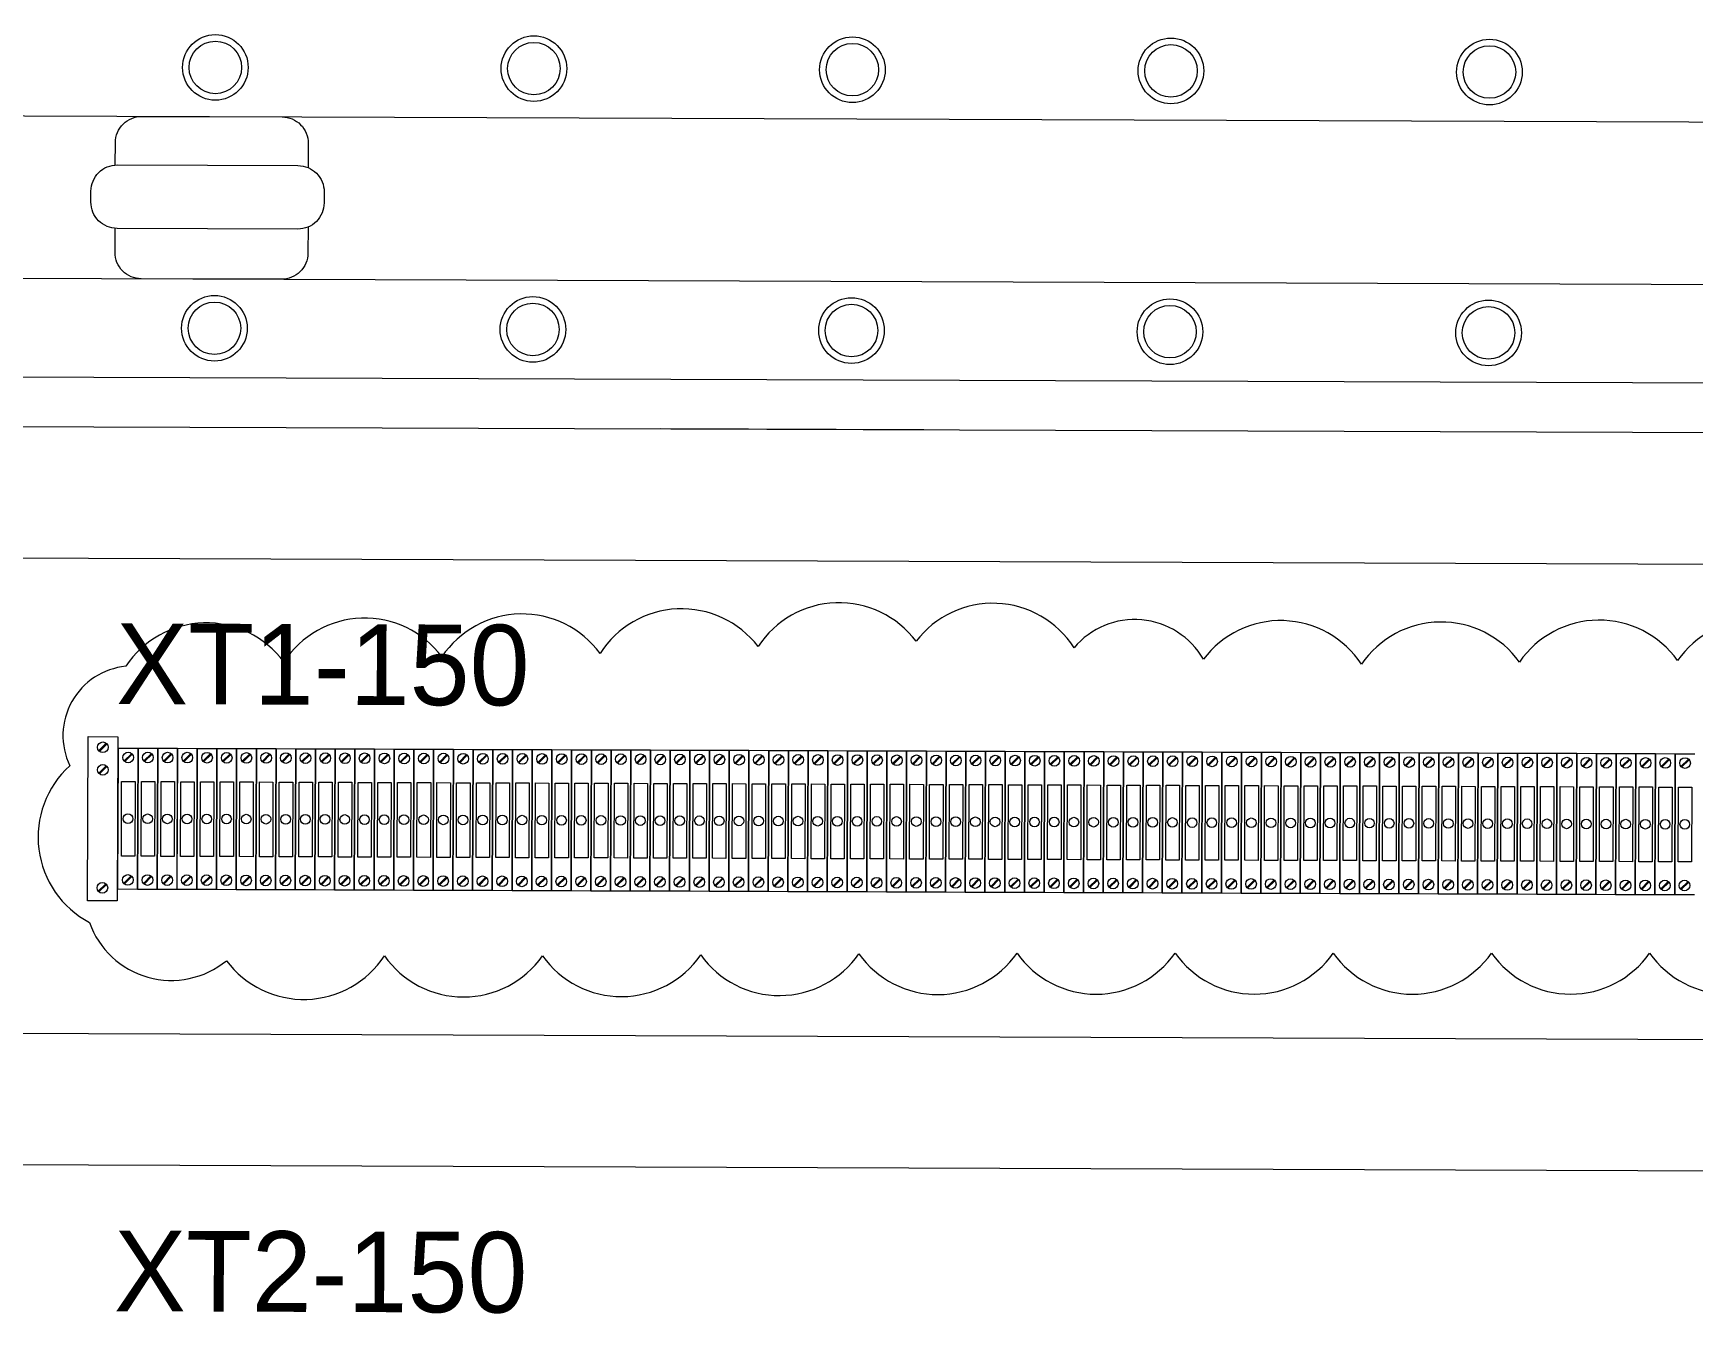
# Model space of a CAD drawing. Header units: millimetres. Extents: x 32721 to 103787, y 57624 to 127312.
# Drawn here: x 33099.7 to 33355.2, y 64947.2 to 65146.6 of the extents above; entities that cross this region are included whole.
import ezdxf

# ---------------------------------------------------------------- set-up
doc = ezdxf.new("R2010")
doc.units = ezdxf.units.MM
doc.header["$LTSCALE"] = 10
doc.layers.add('1轮廓实线层', color=7, linetype='Continuous', lineweight=18)
doc.layers.add('6文字层', color=3, linetype='Continuous', lineweight=18)
doc.styles.add('样式 1', font='SIMYOU.TTF', dxfattribs={"width": 0.75})

msp = doc.modelspace()

# ---------------------------------------------------------------- linework, layer by layer
at = {"layer": '1轮廓实线层'}
for p, q in [((33040.42, 65093.91), (33709.58, 65091.49)), ((33065.8, 65086.17), (33684.14, 65083.94)), ((33236.8, 65085.56), (33196.37, 65085.7)), ((33085.95, 65065.88), (33663.85, 65063.8)), ((33663.59, 64990.57), (33085.68, 64992.66)), ((33663.51, 64970.36), (33085.61, 64972.44))]:
    msp.add_line(p, q, dxfattribs=at)
at = {"layer": '1轮廓实线层', "lineweight": 13}
for p, q in [((33108.11, 65013.06), (33108.2, 65038.33)), ((33108.2, 65038.33), (33112.75, 65038.31)), ((33109.84, 65036.17), (33111, 65037.32)), ((33109.94, 65036.06), (33111.11, 65037.22)), ((33112.75, 65038.31), (33112.66, 65013.04)), ((33112.78, 65014.83), (33112.85, 65036.57)), ((33112.85, 65036.57), (33115.89, 65036.56)), ((33113.73, 65034.59), (33114.9, 65035.75)), ((33113.83, 65034.49), (33115, 65035.65)), ((33115.89, 65036.56), (33115.81, 65014.82)), ((33115.81, 65014.82), (33115.89, 65036.56)), ((33115.89, 65036.56), (33118.92, 65036.55)), ((33116.77, 65034.58), (33117.93, 65035.74)), ((33116.87, 65034.48), (33118.03, 65035.64)), ((33118.92, 65036.55), (33118.84, 65014.81)), ((33118.84, 65014.81), (33118.92, 65036.55)), ((33118.92, 65036.55), (33121.95, 65036.53)), ((33119.8, 65034.57), (33120.96, 65035.73)), ((33119.9, 65034.47), (33121.07, 65035.63)), ((33121.95, 65036.53), (33121.87, 65014.8)), ((33121.88, 65014.8), (33121.95, 65036.53)), ((33121.95, 65036.53), (33124.99, 65036.52)), ((33122.83, 65034.56), (33124, 65035.72)), ((33122.93, 65034.46), (33124.1, 65035.61)), ((33124.99, 65036.52), (33124.91, 65014.79)), ((33124.91, 65014.79), (33124.99, 65036.52)), ((33124.99, 65036.52), (33128.02, 65036.51)), ((33125.86, 65034.55), (33127.03, 65035.71)), ((33125.97, 65034.45), (33127.13, 65035.6)), ((33128.02, 65036.51), (33127.94, 65014.78)), ((33127.94, 65014.78), (33128.02, 65036.51)), ((33128.02, 65036.51), (33131.05, 65036.5)), ((33128.9, 65034.54), (33130.06, 65035.7)), ((33129, 65034.44), (33130.17, 65035.59)), ((33131.05, 65036.5), (33130.97, 65014.77)), ((33130.97, 65014.77), (33131.05, 65036.5)), ((33131.05, 65036.5), (33134.09, 65036.49)), ((33131.93, 65034.53), (33133.1, 65035.68)), ((33132.03, 65034.42), (33133.2, 65035.58)), ((33134.09, 65036.49), (33134.01, 65014.76)), ((33134.01, 65014.76), (33134.09, 65036.49)), ((33134.09, 65036.49), (33137.12, 65036.48)), ((33134.96, 65034.52), (33136.13, 65035.67)), ((33135.07, 65034.41), (33136.23, 65035.57)), ((33137.12, 65036.48), (33137.04, 65014.75)), ((33137.04, 65014.75), (33137.12, 65036.48)), ((33137.12, 65036.48), (33140.15, 65036.47)), ((33138, 65034.5), (33139.16, 65035.66)), ((33138.1, 65034.4), (33139.26, 65035.56)), ((33140.15, 65036.47), (33140.07, 65014.74)), ((33140.07, 65014.74), (33140.15, 65036.47)), ((33140.15, 65036.47), (33143.19, 65036.46)), ((33141.03, 65034.49), (33142.2, 65035.65)), ((33141.13, 65034.39), (33142.3, 65035.55)), ((33143.19, 65036.46), (33143.11, 65014.73)), ((33143.11, 65014.73), (33143.19, 65036.46)), ((33143.19, 65036.46), (33146.22, 65036.45)), ((33144.06, 65034.48), (33145.23, 65035.64)), ((33144.16, 65034.38), (33145.33, 65035.54)), ((33146.22, 65036.45), (33146.14, 65014.71)), ((33146.14, 65014.71), (33146.22, 65036.45)), ((33146.22, 65036.45), (33149.25, 65036.44)), ((33147.1, 65034.47), (33148.26, 65035.63)), ((33147.2, 65034.37), (33148.36, 65035.53)), ((33149.25, 65036.44), (33149.17, 65014.7)), ((33149.17, 65014.7), (33149.25, 65036.44)), ((33149.25, 65036.44), (33152.28, 65036.43)), ((33150.13, 65034.46), (33151.3, 65035.62)), ((33150.23, 65034.36), (33151.4, 65035.52)), ((33152.28, 65036.43), (33152.21, 65014.69)), ((33152.21, 65014.69), (33152.29, 65036.43)), ((33152.29, 65036.43), (33155.32, 65036.41)), ((33153.16, 65034.45), (33154.33, 65035.61)), ((33153.26, 65034.35), (33154.43, 65035.51)), ((33155.32, 65036.41), (33155.24, 65014.68)), ((33155.24, 65014.68), (33155.32, 65036.41)), ((33155.32, 65036.41), (33158.35, 65036.4)), ((33156.2, 65034.44), (33157.36, 65035.6)), ((33156.3, 65034.34), (33157.46, 65035.49)), ((33158.35, 65036.4), (33158.27, 65014.67)), ((33158.27, 65014.67), (33158.35, 65036.4)), ((33158.35, 65036.4), (33161.38, 65036.39)), ((33159.23, 65034.43), (33160.39, 65035.59)), ((33159.33, 65034.33), (33160.5, 65035.48)), ((33161.38, 65036.39), (33161.31, 65014.66)), ((33161.31, 65014.66), (33161.38, 65036.39)), ((33161.38, 65036.39), (33164.42, 65036.38)), ((33162.26, 65034.42), (33163.43, 65035.57)), ((33162.36, 65034.32), (33163.53, 65035.47)), ((33164.42, 65036.38), (33164.34, 65014.65)), ((33164.34, 65014.65), (33164.42, 65036.38)), ((33164.42, 65036.38), (33167.45, 65036.37)), ((33165.3, 65034.41), (33166.46, 65035.56)), ((33165.4, 65034.3), (33166.56, 65035.46)), ((33167.45, 65036.37), (33167.37, 65014.64)), ((33167.37, 65014.64), (33167.45, 65036.37)), ((33167.45, 65036.37), (33170.48, 65036.36)), ((33168.33, 65034.4), (33169.49, 65035.55)), ((33168.43, 65034.29), (33169.6, 65035.45)), ((33170.48, 65036.36), (33170.4, 65014.63)), ((33170.41, 65014.63), (33170.48, 65036.36)), ((33170.48, 65036.36), (33173.52, 65036.35)), ((33171.36, 65034.38), (33172.53, 65035.54)), ((33171.46, 65034.28), (33172.63, 65035.44)), ((33173.52, 65036.35), (33173.44, 65014.62)), ((33173.44, 65014.62), (33173.52, 65036.35)), ((33173.52, 65036.35), (33176.55, 65036.34)), ((33174.39, 65034.37), (33175.56, 65035.53)), ((33174.5, 65034.27), (33175.66, 65035.43)), ((33176.55, 65036.34), (33176.47, 65014.6)), ((33176.47, 65014.6), (33176.55, 65036.34)), ((33176.55, 65036.34), (33179.58, 65036.33)), ((33177.43, 65034.36), (33178.59, 65035.52)), ((33177.53, 65034.26), (33178.7, 65035.42)), ((33179.58, 65036.33), (33179.5, 65014.59)), ((33179.5, 65014.59), (33179.58, 65036.33)), ((33179.58, 65036.33), (33182.62, 65036.32)), ((33180.46, 65034.35), (33181.63, 65035.51)), ((33180.56, 65034.25), (33181.73, 65035.41)), ((33182.62, 65036.32), (33182.54, 65014.58)), ((33182.54, 65014.58), (33182.62, 65036.32)), ((33182.62, 65036.32), (33185.65, 65036.3)), ((33183.49, 65034.34), (33184.66, 65035.5)), ((33183.6, 65034.24), (33184.76, 65035.4)), ((33185.65, 65036.3), (33185.57, 65014.57)), ((33185.57, 65014.57), (33185.65, 65036.3)), ((33185.65, 65036.3), (33188.68, 65036.29)), ((33186.53, 65034.33), (33187.69, 65035.49)), ((33186.63, 65034.23), (33187.79, 65035.38)), ((33188.68, 65036.29), (33188.6, 65014.56)), ((33188.6, 65014.56), (33188.68, 65036.29)), ((33188.68, 65036.29), (33191.72, 65036.28)), ((33189.56, 65034.32), (33190.73, 65035.48)), ((33189.66, 65034.22), (33190.83, 65035.37)), ((33191.72, 65036.28), (33191.64, 65014.55)), ((33191.64, 65014.55), (33191.72, 65036.28)), ((33191.72, 65036.28), (33194.75, 65036.27)), ((33192.59, 65034.31), (33193.76, 65035.47)), ((33192.69, 65034.21), (33193.86, 65035.36)), ((33194.75, 65036.27), (33194.67, 65014.54)), ((33194.67, 65014.54), (33194.75, 65036.27)), ((33194.75, 65036.27), (33197.78, 65036.26)), ((33195.63, 65034.3), (33196.79, 65035.45)), ((33195.73, 65034.19), (33196.89, 65035.35)), ((33197.78, 65036.26), (33197.7, 65014.53)), ((33197.7, 65014.53), (33197.78, 65036.26)), ((33197.78, 65036.26), (33200.81, 65036.25)), ((33198.66, 65034.29), (33199.83, 65035.44)), ((33198.76, 65034.18), (33199.93, 65035.34)), ((33200.81, 65036.25), (33200.74, 65014.52)), ((33200.74, 65014.52), (33200.82, 65036.25)), ((33200.82, 65036.25), (33203.85, 65036.24)), ((33201.69, 65034.27), (33202.86, 65035.43)), ((33201.79, 65034.17), (33202.96, 65035.33)), ((33203.85, 65036.24), (33203.77, 65014.51)), ((33203.77, 65014.51), (33203.85, 65036.24)), ((33203.85, 65036.24), (33206.88, 65036.23)), ((33204.73, 65034.26), (33205.89, 65035.42)), ((33204.83, 65034.16), (33205.99, 65035.32)), ((33206.88, 65036.23), (33206.8, 65014.5)), ((33206.8, 65014.5), (33206.88, 65036.23)), ((33206.88, 65036.23), (33209.91, 65036.22)), ((33207.76, 65034.25), (33208.92, 65035.41)), ((33207.86, 65034.15), (33209.03, 65035.31)), ((33209.91, 65036.22), (33209.84, 65014.48)), ((33209.84, 65014.48), (33209.91, 65036.22)), ((33209.91, 65036.22), (33212.95, 65036.21)), ((33210.79, 65034.24), (33211.96, 65035.4)), ((33210.89, 65034.14), (33212.06, 65035.3)), ((33212.95, 65036.21), (33212.87, 65014.47)), ((33212.87, 65014.47), (33212.95, 65036.21)), ((33212.95, 65036.21), (33215.98, 65036.2)), ((33213.83, 65034.23), (33214.99, 65035.39)), ((33213.93, 65034.13), (33215.09, 65035.29)), ((33215.98, 65036.2), (33215.9, 65014.46)), ((33215.9, 65014.46), (33215.98, 65036.2)), ((33215.98, 65036.2), (33219.01, 65036.18)), ((33216.86, 65034.22), (33218.02, 65035.38)), ((33216.96, 65034.12), (33218.13, 65035.28)), ((33219.01, 65036.18), (33218.93, 65014.45)), ((33218.94, 65014.45), (33219.01, 65036.18)), ((33219.01, 65036.18), (33222.05, 65036.17)), ((33219.89, 65034.21), (33221.06, 65035.37)), ((33219.99, 65034.11), (33221.16, 65035.26)), ((33222.05, 65036.17), (33221.97, 65014.44)), ((33221.97, 65014.44), (33222.05, 65036.17)), ((33222.05, 65036.17), (33225.08, 65036.16)), ((33222.92, 65034.2), (33224.09, 65035.36)), ((33223.03, 65034.1), (33224.19, 65035.25)), ((33225.08, 65036.16), (33225, 65014.43)), ((33225, 65014.43), (33225.08, 65036.16)), ((33225.08, 65036.16), (33228.11, 65036.15)), ((33225.96, 65034.19), (33227.12, 65035.34)), ((33226.06, 65034.09), (33227.23, 65035.24)), ((33228.11, 65036.15), (33228.03, 65014.42)), ((33228.03, 65014.42), (33228.11, 65036.15)), ((33228.11, 65036.15), (33231.15, 65036.14)), ((33228.99, 65034.18), (33230.16, 65035.33)), ((33229.09, 65034.07), (33230.26, 65035.23)), ((33231.15, 65036.14), (33231.07, 65014.41)), ((33231.07, 65014.41), (33231.15, 65036.14)), ((33231.15, 65036.14), (33234.18, 65036.13)), ((33232.02, 65034.17), (33233.19, 65035.32)), ((33232.13, 65034.06), (33233.29, 65035.22)), ((33234.18, 65036.13), (33234.1, 65014.4)), ((33234.1, 65014.4), (33234.18, 65036.13)), ((33234.18, 65036.13), (33237.21, 65036.12)), ((33235.06, 65034.15), (33236.22, 65035.31)), ((33235.16, 65034.05), (33236.32, 65035.21)), ((33237.21, 65036.12), (33237.13, 65014.39)), ((33237.13, 65014.39), (33237.21, 65036.12)), ((33237.21, 65036.12), (33240.25, 65036.11)), ((33238.09, 65034.14), (33239.26, 65035.3)), ((33238.19, 65034.04), (33239.36, 65035.2)), ((33240.25, 65036.11), (33240.17, 65014.37)), ((33240.17, 65014.37), (33240.25, 65036.11)), ((33240.25, 65036.11), (33243.28, 65036.1)), ((33241.12, 65034.13), (33242.29, 65035.29)), ((33241.22, 65034.03), (33242.39, 65035.19)), ((33243.28, 65036.1), (33243.2, 65014.36)), ((33243.2, 65014.36), (33243.28, 65036.1)), ((33243.28, 65036.1), (33246.31, 65036.09)), ((33244.16, 65034.12), (33245.32, 65035.28)), ((33244.26, 65034.02), (33245.42, 65035.18)), ((33246.31, 65036.09), (33246.23, 65014.35)), ((33246.23, 65014.35), (33246.31, 65036.09)), ((33246.31, 65036.09), (33249.34, 65036.07)), ((33247.19, 65034.11), (33248.36, 65035.27)), ((33247.29, 65034.01), (33248.46, 65035.17)), ((33249.34, 65036.07), (33249.27, 65014.34)), ((33249.27, 65014.34), (33249.35, 65036.07)), ((33249.35, 65036.07), (33252.38, 65036.06)), ((33250.22, 65034.1), (33251.39, 65035.26)), ((33250.32, 65034), (33251.49, 65035.15)), ((33252.38, 65036.06), (33252.3, 65014.33)), ((33252.3, 65014.33), (33252.38, 65036.06)), ((33252.38, 65036.06), (33255.41, 65036.05)), ((33253.26, 65034.09), (33254.42, 65035.25)), ((33253.36, 65033.99), (33254.52, 65035.14)), ((33255.41, 65036.05), (33255.33, 65014.32)), ((33255.33, 65014.32), (33255.41, 65036.05)), ((33255.41, 65036.05), (33258.44, 65036.04)), ((33256.29, 65034.08), (33257.45, 65035.24)), ((33256.39, 65033.98), (33257.56, 65035.13)), ((33258.44, 65036.04), (33258.37, 65014.31)), ((33258.37, 65014.31), (33258.44, 65036.04)), ((33258.44, 65036.04), (33261.48, 65036.03)), ((33259.32, 65034.07), (33260.49, 65035.22)), ((33259.42, 65033.96), (33260.59, 65035.12)), ((33261.48, 65036.03), (33261.4, 65014.3)), ((33261.4, 65014.3), (33261.48, 65036.03)), ((33261.48, 65036.03), (33264.51, 65036.02)), ((33262.36, 65034.06), (33263.52, 65035.21)), ((33262.46, 65033.95), (33263.62, 65035.11)), ((33264.51, 65036.02), (33264.43, 65014.29)), ((33264.43, 65014.29), (33264.51, 65036.02)), ((33264.51, 65036.02), (33267.54, 65036.01)), ((33265.39, 65034.05), (33266.55, 65035.2)), ((33265.49, 65033.94), (33266.66, 65035.1)), ((33267.54, 65036.01), (33267.46, 65014.28)), ((33267.47, 65014.28), (33267.54, 65036.01)), ((33267.54, 65036.01), (33270.58, 65036)), ((33268.42, 65034.03), (33269.59, 65035.19)), ((33268.52, 65033.93), (33269.69, 65035.09)), ((33270.58, 65036), (33270.5, 65014.27)), ((33270.5, 65014.27), (33270.58, 65036)), ((33270.58, 65036), (33273.61, 65035.99)), ((33271.45, 65034.02), (33272.62, 65035.18)), ((33271.56, 65033.92), (33272.72, 65035.08)), ((33273.61, 65035.99), (33273.53, 65014.25)), ((33273.53, 65014.25), (33273.61, 65035.99)), ((33273.61, 65035.99), (33276.64, 65035.98)), ((33274.49, 65034.01), (33275.65, 65035.17)), ((33274.59, 65033.91), (33275.76, 65035.07)), ((33276.64, 65035.98), (33276.56, 65014.24)), ((33276.56, 65014.24), (33276.64, 65035.98)), ((33276.64, 65035.98), (33279.68, 65035.97)), ((33277.52, 65034), (33278.69, 65035.16)), ((33277.62, 65033.9), (33278.79, 65035.06)), ((33279.68, 65035.97), (33279.6, 65014.23)), ((33279.6, 65014.23), (33279.68, 65035.97)), ((33279.68, 65035.97), (33282.71, 65035.95)), ((33280.55, 65033.99), (33281.72, 65035.15)), ((33280.66, 65033.89), (33281.82, 65035.05)), ((33282.71, 65035.95), (33282.63, 65014.22)), ((33282.63, 65014.22), (33282.71, 65035.95)), ((33282.71, 65035.95), (33285.74, 65035.94)), ((33283.59, 65033.98), (33284.75, 65035.14)), ((33283.69, 65033.88), (33284.85, 65035.03)), ((33285.74, 65035.94), (33285.66, 65014.21)), ((33285.66, 65014.21), (33285.74, 65035.94)), ((33285.74, 65035.94), (33288.78, 65035.93)), ((33286.62, 65033.97), (33287.79, 65035.13)), ((33286.72, 65033.87), (33287.89, 65035.02)), ((33288.78, 65035.93), (33288.7, 65014.2)), ((33288.7, 65014.2), (33288.78, 65035.93)), ((33288.78, 65035.93), (33291.81, 65035.92)), ((33289.65, 65033.96), (33290.82, 65035.11)), ((33289.75, 65033.86), (33290.92, 65035.01)), ((33291.81, 65035.92), (33291.73, 65014.19)), ((33291.73, 65014.19), (33291.81, 65035.92)), ((33291.81, 65035.92), (33294.84, 65035.91)), ((33292.69, 65033.95), (33293.85, 65035.1)), ((33292.79, 65033.84), (33293.95, 65035)), ((33294.84, 65035.91), (33294.76, 65014.18)), ((33294.76, 65014.18), (33294.84, 65035.91)), ((33294.84, 65035.91), (33297.87, 65035.9)), ((33295.72, 65033.94), (33296.89, 65035.09)), ((33295.82, 65033.83), (33296.99, 65034.99)), ((33297.87, 65035.9), (33297.8, 65014.17)), ((33297.8, 65014.17), (33297.88, 65035.9)), ((33297.88, 65035.9), (33300.91, 65035.89)), ((33298.75, 65033.92), (33299.92, 65035.08)), ((33298.85, 65033.82), (33300.02, 65034.98)), ((33300.91, 65035.89), (33300.83, 65014.16)), ((33300.83, 65014.16), (33300.91, 65035.89)), ((33300.91, 65035.89), (33303.94, 65035.88)), ((33301.79, 65033.91), (33302.95, 65035.07)), ((33301.89, 65033.81), (33303.05, 65034.97)), ((33303.94, 65035.88), (33303.86, 65014.15)), ((33303.86, 65014.15), (33303.94, 65035.88)), ((33303.94, 65035.88), (33306.97, 65035.87)), ((33304.82, 65033.9), (33305.98, 65035.06)), ((33304.92, 65033.8), (33306.09, 65034.96)), ((33306.97, 65035.87), (33306.9, 65014.13)), ((33306.9, 65014.13), (33306.97, 65035.87)), ((33306.97, 65035.87), (33310.01, 65035.86)), ((33307.85, 65033.89), (33309.02, 65035.05)), ((33307.95, 65033.79), (33309.12, 65034.95)), ((33310.01, 65035.86), (33309.93, 65014.12)), ((33309.93, 65014.12), (33310.01, 65035.86)), ((33310.01, 65035.86), (33313.04, 65035.84)), ((33310.89, 65033.88), (33312.05, 65035.04)), ((33310.99, 65033.78), (33312.15, 65034.94)), ((33313.04, 65035.84), (33312.96, 65014.11)), ((33312.96, 65014.11), (33313.04, 65035.84)), ((33313.04, 65035.84), (33316.07, 65035.83)), ((33313.92, 65033.87), (33315.08, 65035.03)), ((33314.02, 65033.77), (33315.19, 65034.92)), ((33316.07, 65035.83), (33315.99, 65014.1)), ((33316, 65014.1), (33316.07, 65035.83)), ((33316.07, 65035.83), (33319.11, 65035.82)), ((33316.95, 65033.86), (33318.12, 65035.02)), ((33317.05, 65033.76), (33318.22, 65034.91)), ((33319.11, 65035.82), (33319.03, 65014.09)), ((33319.03, 65014.09), (33319.11, 65035.82)), ((33319.11, 65035.82), (33322.14, 65035.81)), ((33319.98, 65033.85), (33321.15, 65035.01)), ((33320.09, 65033.75), (33321.25, 65034.9)), ((33322.14, 65035.81), (33322.06, 65014.08)), ((33322.06, 65014.08), (33322.14, 65035.81)), ((33322.14, 65035.81), (33325.17, 65035.8)), ((33323.02, 65033.84), (33324.18, 65034.99)), ((33323.12, 65033.73), (33324.29, 65034.89)), ((33325.17, 65035.8), (33325.09, 65014.07)), ((33325.09, 65014.07), (33325.17, 65035.8)), ((33325.17, 65035.8), (33328.21, 65035.79)), ((33326.05, 65033.83), (33327.22, 65034.98)), ((33326.15, 65033.72), (33327.32, 65034.88)), ((33328.21, 65035.79), (33328.13, 65014.06)), ((33328.13, 65014.06), (33328.21, 65035.79)), ((33328.21, 65035.79), (33331.24, 65035.78)), ((33329.08, 65033.82), (33330.25, 65034.97)), ((33329.19, 65033.71), (33330.35, 65034.87)), ((33331.24, 65035.78), (33331.16, 65014.05)), ((33331.16, 65014.05), (33331.24, 65035.78)), ((33331.24, 65035.78), (33334.27, 65035.77)), ((33332.12, 65033.8), (33333.28, 65034.96)), ((33332.22, 65033.7), (33333.38, 65034.86)), ((33334.27, 65035.77), (33334.19, 65014.04)), ((33334.19, 65014.04), (33334.27, 65035.77)), ((33334.27, 65035.77), (33337.31, 65035.76)), ((33335.15, 65033.79), (33336.32, 65034.95)), ((33335.25, 65033.69), (33336.42, 65034.85)), ((33337.31, 65035.76), (33337.23, 65014.02)), ((33337.23, 65014.02), (33337.31, 65035.76)), ((33337.31, 65035.76), (33340.34, 65035.75)), ((33338.18, 65033.78), (33339.35, 65034.94)), ((33338.29, 65033.68), (33339.45, 65034.84)), ((33340.34, 65035.75), (33340.26, 65014.01)), ((33340.26, 65014.01), (33340.34, 65035.75)), ((33340.34, 65035.75), (33343.37, 65035.74)), ((33341.22, 65033.77), (33342.38, 65034.93)), ((33341.32, 65033.67), (33342.48, 65034.83)), ((33343.37, 65035.74), (33343.29, 65014)), ((33343.29, 65014), (33343.37, 65035.74)), ((33343.37, 65035.74), (33346.4, 65035.72)), ((33344.25, 65033.76), (33345.42, 65034.92)), ((33344.35, 65033.66), (33345.52, 65034.82)), ((33346.4, 65035.72), (33346.33, 65013.99)), ((33346.33, 65013.99), (33346.41, 65035.72)), ((33346.41, 65035.72), (33349.44, 65035.71)), ((33347.28, 65033.75), (33348.45, 65034.91)), ((33347.38, 65033.65), (33348.55, 65034.8)), ((33349.44, 65035.71), (33349.36, 65013.98)), ((33349.36, 65013.98), (33349.44, 65035.71)), ((33349.44, 65035.71), (33352.47, 65035.7)), ((33350.32, 65033.74), (33351.48, 65034.9)), ((33350.42, 65033.64), (33351.58, 65034.79)), ((33352.47, 65035.7), (33352.39, 65013.97)), ((33352.39, 65013.97), (33352.47, 65035.7)), ((33352.47, 65035.7), (33355.5, 65035.69)), ((33353.35, 65033.73), (33354.51, 65034.88)), ((33353.45, 65033.63), (33354.62, 65034.78)), ((33109.83, 65032.69), (33110.99, 65033.85)), ((33109.93, 65032.59), (33111.09, 65033.75)), ((33113.66, 65015.74), (33114.83, 65016.9)), ((33113.77, 65015.64), (33114.93, 65016.8)), ((33116.7, 65015.73), (33117.86, 65016.89)), ((33116.8, 65015.63), (33117.96, 65016.79)), ((33119.73, 65015.72), (33120.9, 65016.88)), ((33119.83, 65015.62), (33121, 65016.78)), ((33122.76, 65015.71), (33123.93, 65016.87)), ((33122.86, 65015.61), (33124.03, 65016.77)), ((33125.8, 65015.7), (33126.96, 65016.86)), ((33125.9, 65015.6), (33127.06, 65016.75)), ((33128.83, 65015.69), (33130, 65016.85)), ((33128.93, 65015.59), (33130.1, 65016.74)), ((33131.86, 65015.68), (33133.03, 65016.83)), ((33131.96, 65015.58), (33133.13, 65016.73)), ((33134.9, 65015.67), (33136.06, 65016.82)), ((33135, 65015.56), (33136.16, 65016.72)), ((33137.93, 65015.66), (33139.09, 65016.81)), ((33138.03, 65015.55), (33139.2, 65016.71)), ((33140.96, 65015.64), (33142.13, 65016.8)), ((33141.06, 65015.54), (33142.23, 65016.7)), ((33144, 65015.63), (33145.16, 65016.79)), ((33144.1, 65015.53), (33145.26, 65016.69)), ((33147.03, 65015.62), (33148.19, 65016.78)), ((33147.13, 65015.52), (33148.3, 65016.68)), ((33150.06, 65015.61), (33151.23, 65016.77)), ((33150.16, 65015.51), (33151.33, 65016.67)), ((33153.09, 65015.6), (33154.26, 65016.76)), ((33153.2, 65015.5), (33154.36, 65016.66)), ((33156.13, 65015.59), (33157.29, 65016.75)), ((33156.23, 65015.49), (33157.4, 65016.65)), ((33159.16, 65015.58), (33160.33, 65016.74)), ((33159.26, 65015.48), (33160.43, 65016.63)), ((33162.19, 65015.57), (33163.36, 65016.73)), ((33162.3, 65015.47), (33163.46, 65016.62)), ((33165.23, 65015.56), (33166.39, 65016.71)), ((33165.33, 65015.45), (33166.49, 65016.61)), ((33168.26, 65015.55), (33169.43, 65016.7)), ((33168.36, 65015.44), (33169.53, 65016.6)), ((33171.29, 65015.54), (33172.46, 65016.69)), ((33171.39, 65015.43), (33172.56, 65016.59)), ((33174.33, 65015.52), (33175.49, 65016.68)), ((33174.43, 65015.42), (33175.59, 65016.58)), ((33177.36, 65015.51), (33178.53, 65016.67)), ((33177.46, 65015.41), (33178.63, 65016.57)), ((33180.39, 65015.5), (33181.56, 65016.66)), ((33183.43, 65015.49), (33184.59, 65016.65)), ((33186.46, 65015.48), (33187.62, 65016.64)), ((33189.49, 65015.47), (33190.66, 65016.63)), ((33192.53, 65015.46), (33193.69, 65016.62)), ((33195.56, 65015.45), (33196.72, 65016.61)), ((33198.59, 65015.44), (33199.76, 65016.59)), ((33201.62, 65015.43), (33202.79, 65016.58)), ((33204.66, 65015.41), (33205.82, 65016.57)), ((33109.76, 65014.53), (33110.93, 65015.68)), ((33109.86, 65014.42), (33111.03, 65015.58)), ((33115.81, 65014.82), (33112.78, 65014.83)), ((33118.84, 65014.81), (33115.81, 65014.82)), ((33121.87, 65014.8), (33118.84, 65014.81)), ((33124.91, 65014.79), (33121.88, 65014.8)), ((33127.94, 65014.78), (33124.91, 65014.79)), ((33130.97, 65014.77), (33127.94, 65014.78)), ((33134.01, 65014.76), (33130.97, 65014.77)), ((33137.04, 65014.75), (33134.01, 65014.76)), ((33140.07, 65014.74), (33137.04, 65014.75)), ((33143.11, 65014.73), (33140.07, 65014.74)), ((33146.14, 65014.71), (33143.11, 65014.73)), ((33149.17, 65014.7), (33146.14, 65014.71)), ((33152.21, 65014.69), (33149.17, 65014.7)), ((33155.24, 65014.68), (33152.21, 65014.69)), ((33158.27, 65014.67), (33155.24, 65014.68)), ((33161.31, 65014.66), (33158.27, 65014.67)), ((33164.34, 65014.65), (33161.31, 65014.66)), ((33167.37, 65014.64), (33164.34, 65014.65)), ((33170.4, 65014.63), (33167.37, 65014.64)), ((33173.44, 65014.62), (33170.41, 65014.63)), ((33176.47, 65014.6), (33173.44, 65014.62)), ((33179.5, 65014.59), (33176.47, 65014.6)), ((33182.54, 65014.58), (33179.5, 65014.59)), ((33180.49, 65015.4), (33181.66, 65016.56)), ((33185.57, 65014.57), (33182.54, 65014.58)), ((33183.53, 65015.39), (33184.69, 65016.55)), ((33188.6, 65014.56), (33185.57, 65014.57)), ((33186.56, 65015.38), (33187.73, 65016.54)), ((33191.64, 65014.55), (33188.6, 65014.56)), ((33189.59, 65015.37), (33190.76, 65016.52)), ((33194.67, 65014.54), (33191.64, 65014.55)), ((33192.63, 65015.36), (33193.79, 65016.51)), ((33197.7, 65014.53), (33194.67, 65014.54)), ((33195.66, 65015.35), (33196.83, 65016.5)), ((33200.74, 65014.52), (33197.7, 65014.53)), ((33198.69, 65015.33), (33199.86, 65016.49)), ((33203.77, 65014.51), (33200.74, 65014.52)), ((33201.73, 65015.32), (33202.89, 65016.48)), ((33206.8, 65014.5), (33203.77, 65014.51)), ((33204.76, 65015.31), (33205.93, 65016.47)), ((33209.84, 65014.48), (33206.8, 65014.5)), ((33207.69, 65015.4), (33208.86, 65016.56)), ((33207.79, 65015.3), (33208.96, 65016.46)), ((33212.87, 65014.47), (33209.84, 65014.48)), ((33210.72, 65015.39), (33211.89, 65016.55)), ((33210.83, 65015.29), (33211.99, 65016.45)), ((33215.9, 65014.46), (33212.87, 65014.47)), ((33213.76, 65015.38), (33214.92, 65016.54)), ((33213.86, 65015.28), (33215.02, 65016.44)), ((33218.93, 65014.45), (33215.9, 65014.46)), ((33216.79, 65015.37), (33217.96, 65016.53)), ((33216.89, 65015.27), (33218.06, 65016.43)), ((33221.97, 65014.44), (33218.94, 65014.45)), ((33219.82, 65015.36), (33220.99, 65016.52)), ((33219.93, 65015.26), (33221.09, 65016.42)), ((33225, 65014.43), (33221.97, 65014.44)), ((33222.86, 65015.35), (33224.02, 65016.51)), ((33222.96, 65015.25), (33224.12, 65016.4)), ((33228.03, 65014.42), (33225, 65014.43)), ((33225.89, 65015.34), (33227.06, 65016.5)), ((33225.99, 65015.24), (33227.16, 65016.39)), ((33231.07, 65014.41), (33228.03, 65014.42)), ((33228.92, 65015.33), (33230.09, 65016.48)), ((33229.02, 65015.23), (33230.19, 65016.38)), ((33234.1, 65014.4), (33231.07, 65014.41)), ((33231.96, 65015.32), (33233.12, 65016.47)), ((33232.06, 65015.21), (33233.22, 65016.37)), ((33237.13, 65014.39), (33234.1, 65014.4)), ((33234.99, 65015.31), (33236.15, 65016.46)), ((33235.09, 65015.2), (33236.26, 65016.36)), ((33240.17, 65014.37), (33237.13, 65014.39)), ((33238.02, 65015.29), (33239.19, 65016.45)), ((33238.12, 65015.19), (33239.29, 65016.35)), ((33243.2, 65014.36), (33240.17, 65014.37)), ((33241.06, 65015.28), (33242.22, 65016.44)), ((33241.16, 65015.18), (33242.32, 65016.34)), ((33246.23, 65014.35), (33243.2, 65014.36)), ((33244.09, 65015.27), (33245.25, 65016.43)), ((33244.19, 65015.17), (33245.36, 65016.33)), ((33249.27, 65014.34), (33246.23, 65014.35)), ((33247.12, 65015.26), (33248.29, 65016.42)), ((33247.22, 65015.16), (33248.39, 65016.32)), ((33252.3, 65014.33), (33249.27, 65014.34)), ((33250.15, 65015.25), (33251.32, 65016.41)), ((33250.26, 65015.15), (33251.42, 65016.31)), ((33255.33, 65014.32), (33252.3, 65014.33)), ((33253.19, 65015.24), (33254.35, 65016.4)), ((33253.29, 65015.14), (33254.46, 65016.29)), ((33258.37, 65014.31), (33255.33, 65014.32)), ((33256.22, 65015.23), (33257.39, 65016.39)), ((33256.32, 65015.13), (33257.49, 65016.28)), ((33261.4, 65014.3), (33258.37, 65014.31)), ((33259.25, 65015.22), (33260.42, 65016.38)), ((33259.36, 65015.12), (33260.52, 65016.27)), ((33264.43, 65014.29), (33261.4, 65014.3)), ((33262.29, 65015.21), (33263.45, 65016.36)), ((33262.39, 65015.1), (33263.55, 65016.26)), ((33267.46, 65014.28), (33264.43, 65014.29)), ((33265.32, 65015.2), (33266.49, 65016.35)), ((33265.42, 65015.09), (33266.59, 65016.25)), ((33270.5, 65014.27), (33267.47, 65014.28)), ((33268.35, 65015.18), (33269.52, 65016.34)), ((33268.46, 65015.08), (33269.62, 65016.24)), ((33273.53, 65014.25), (33270.5, 65014.27)), ((33271.39, 65015.17), (33272.55, 65016.33)), ((33271.49, 65015.07), (33272.65, 65016.23)), ((33276.56, 65014.24), (33273.53, 65014.25)), ((33274.42, 65015.16), (33275.59, 65016.32)), ((33274.52, 65015.06), (33275.69, 65016.22)), ((33279.6, 65014.23), (33276.56, 65014.24)), ((33277.45, 65015.15), (33278.62, 65016.31)), ((33277.55, 65015.05), (33278.72, 65016.21)), ((33282.63, 65014.22), (33279.6, 65014.23)), ((33280.49, 65015.14), (33281.65, 65016.3)), ((33280.59, 65015.04), (33281.75, 65016.2)), ((33285.66, 65014.21), (33282.63, 65014.22)), ((33283.52, 65015.13), (33284.68, 65016.29)), ((33283.62, 65015.03), (33284.79, 65016.19)), ((33288.7, 65014.2), (33285.66, 65014.21)), ((33286.55, 65015.12), (33287.72, 65016.28)), ((33286.65, 65015.02), (33287.82, 65016.17)), ((33291.73, 65014.19), (33288.7, 65014.2)), ((33289.59, 65015.11), (33290.75, 65016.27)), ((33289.69, 65015.01), (33290.85, 65016.16)), ((33294.76, 65014.18), (33291.73, 65014.19)), ((33292.62, 65015.1), (33293.78, 65016.25)), ((33292.72, 65015), (33293.89, 65016.15)), ((33297.8, 65014.17), (33294.76, 65014.18)), ((33295.65, 65015.09), (33296.82, 65016.24)), ((33295.75, 65014.98), (33296.92, 65016.14)), ((33300.83, 65014.16), (33297.8, 65014.17)), ((33298.68, 65015.08), (33299.85, 65016.23)), ((33298.79, 65014.97), (33299.95, 65016.13)), ((33303.86, 65014.15), (33300.83, 65014.16)), ((33301.72, 65015.06), (33302.88, 65016.22)), ((33301.82, 65014.96), (33302.99, 65016.12)), ((33306.9, 65014.13), (33303.86, 65014.15)), ((33304.75, 65015.05), (33305.92, 65016.21)), ((33304.85, 65014.95), (33306.02, 65016.11)), ((33309.93, 65014.12), (33306.9, 65014.13)), ((33307.78, 65015.04), (33308.95, 65016.2)), ((33307.89, 65014.94), (33309.05, 65016.1)), ((33312.96, 65014.11), (33309.93, 65014.12)), ((33310.82, 65015.03), (33311.98, 65016.19)), ((33310.92, 65014.93), (33312.08, 65016.09)), ((33315.99, 65014.1), (33312.96, 65014.11)), ((33313.85, 65015.02), (33315.02, 65016.18)), ((33313.95, 65014.92), (33315.12, 65016.08)), ((33319.03, 65014.09), (33316, 65014.1)), ((33316.88, 65015.01), (33318.05, 65016.17)), ((33316.99, 65014.91), (33318.15, 65016.06)), ((33322.06, 65014.08), (33319.03, 65014.09)), ((33319.92, 65015), (33321.08, 65016.16)), ((33320.02, 65014.9), (33321.18, 65016.05)), ((33325.09, 65014.07), (33322.06, 65014.08)), ((33322.95, 65014.99), (33324.12, 65016.15)), ((33323.05, 65014.89), (33324.22, 65016.04)), ((33328.13, 65014.06), (33325.09, 65014.07)), ((33325.98, 65014.98), (33327.15, 65016.13)), ((33326.08, 65014.87), (33327.25, 65016.03)), ((33331.16, 65014.05), (33328.13, 65014.06)), ((33329.02, 65014.97), (33330.18, 65016.12)), ((33329.12, 65014.86), (33330.28, 65016.02)), ((33334.19, 65014.04), (33331.16, 65014.05)), ((33332.05, 65014.95), (33333.21, 65016.11)), ((33332.15, 65014.85), (33333.32, 65016.01)), ((33337.23, 65014.02), (33334.19, 65014.04)), ((33335.08, 65014.94), (33336.25, 65016.1)), ((33335.18, 65014.84), (33336.35, 65016)), ((33340.26, 65014.01), (33337.23, 65014.02)), ((33338.12, 65014.93), (33339.28, 65016.09)), ((33338.22, 65014.83), (33339.38, 65015.99)), ((33343.29, 65014), (33340.26, 65014.01)), ((33341.15, 65014.92), (33342.31, 65016.08)), ((33341.25, 65014.82), (33342.42, 65015.98)), ((33344.18, 65014.91), (33345.35, 65016.07)), ((33344.28, 65014.81), (33345.45, 65015.97)), ((33347.21, 65014.9), (33348.38, 65016.06)), ((33347.32, 65014.8), (33348.48, 65015.96)), ((33350.25, 65014.89), (33351.41, 65016.05)), ((33350.35, 65014.79), (33351.52, 65015.94)), ((33353.28, 65014.88), (33354.45, 65016.04)), ((33353.38, 65014.78), (33354.55, 65015.93)), ((33112.66, 65013.04), (33108.11, 65013.06)), ((33346.33, 65013.99), (33343.29, 65014)), ((33349.36, 65013.98), (33346.33, 65013.99)), ((33352.39, 65013.97), (33349.36, 65013.98)), ((33355.43, 65013.96), (33352.39, 65013.97))]:
    msp.add_line(p, q, dxfattribs=at)
at = {"layer": '1轮廓实线层'}
for points in [[(33724.64, 65131.57), (33027.18, 65134.09, -0.414214), (33022.14, 65139.16), (33023.57, 65533.38, -0.414214), (33028.64, 65538.42)], [(33112.38, 65126.3), (33112.4, 65129.74, -0.414214), (33116.46, 65133.77), (33138.05, 65133.69, -0.414214), (33142.08, 65129.63), (33142.07, 65125.89)], [(33142.04, 65116.74), (33142.02, 65112.74, -0.414214), (33137.96, 65108.72), (33116.36, 65108.79, -0.414214), (33112.34, 65112.85), (33112.35, 65116.54)], [(33025.17, 64856.42, -0.414214), (33021.14, 64860.47), (33022.02, 65105.09, -0.414214), (33026.08, 65109.12), (33432.89, 65107.65)]]:
    msp.add_lwpolyline(points, format="xyb", dxfattribs=at)
msp.add_lwpolyline([(33108.64, 65122.28, -0.414214), (33112.69, 65126.31), (33140.5, 65126.21, -0.414214), (33144.52, 65122.15), (33144.52, 65120.46, -0.414214), (33140.46, 65116.43), (33112.66, 65116.53, -0.414214), (33108.63, 65120.59)], format="xyb", close=True, dxfattribs=at)
at = {"layer": '1轮廓实线层', "color": 1}
msp.add_lwpolyline([(33377.2, 65050.05, 0.520567), (33352.85, 65050.03, 0.520567), (33328.51, 65049.8, 0.520567), (33304.17, 65049.46, 0.520567), (33279.85, 65050.23, 0.520567), (33259.95, 65052.01, 0.520567), (33235.63, 65053, 0.520567), (33211.31, 65052.19, 0.520567), (33186.99, 65051.12, 0.520567), (33162.65, 65050.62, 0.520567), (33138.32, 65049.83, 0.520567), (33113.99, 65049.15, 0.520567), (33105.38, 65033.84, 0.520567), (33108.4, 65009.73, 0.520567), (33129.48, 65003.85, 0.520567), (33153.8, 65004.6, 0.520567), (33178.14, 65004.59, 0.520567), (33202.48, 65004.73, 0.520567), (33226.83, 65004.92, 0.520567), (33251.17, 65005.02, 0.520567), (33275.51, 65005.03, 0.520567), (33299.85, 65005.03, 0.520567), (33324.2, 65005.03, 0.520567), (33348.54, 65005.03, 0.520567), (33372.88, 65005.03, 0.520567)], format="xyb", dxfattribs=at)
at = {"layer": '1轮廓实线层', "lineweight": 13}
for points in [[(33113.36, 65031.43), (33115.42, 65031.42), (33115.38, 65019.92), (33113.32, 65019.92)], [(33116.39, 65031.41), (33118.45, 65031.41), (33118.41, 65019.91), (33116.35, 65019.91)], [(33119.43, 65031.4), (33121.49, 65031.4), (33121.45, 65019.89), (33119.38, 65019.9)], [(33122.46, 65031.39), (33124.52, 65031.39), (33124.48, 65019.88), (33122.42, 65019.89)], [(33125.49, 65031.38), (33127.55, 65031.37), (33127.51, 65019.87), (33125.45, 65019.88)], [(33128.52, 65031.37), (33130.59, 65031.36), (33130.55, 65019.86), (33128.48, 65019.87)], [(33131.56, 65031.36), (33133.62, 65031.35), (33133.58, 65019.85), (33131.52, 65019.86)], [(33134.59, 65031.35), (33136.65, 65031.34), (33136.61, 65019.84), (33134.55, 65019.85)], [(33137.62, 65031.34), (33139.69, 65031.33), (33139.64, 65019.83), (33137.58, 65019.84)], [(33140.66, 65031.33), (33142.72, 65031.32), (33142.68, 65019.82), (33140.62, 65019.83)], [(33143.69, 65031.32), (33145.75, 65031.31), (33145.71, 65019.81), (33143.65, 65019.81)], [(33146.72, 65031.31), (33148.79, 65031.3), (33148.74, 65019.8), (33146.68, 65019.8)], [(33149.76, 65031.29), (33151.82, 65031.29), (33151.78, 65019.79), (33149.71, 65019.79)], [(33152.79, 65031.28), (33154.85, 65031.28), (33154.81, 65019.77), (33152.75, 65019.78)], [(33155.82, 65031.27), (33157.88, 65031.26), (33157.84, 65019.76), (33155.78, 65019.77)], [(33158.86, 65031.26), (33160.92, 65031.25), (33160.88, 65019.75), (33158.81, 65019.76)], [(33161.89, 65031.25), (33163.95, 65031.24), (33163.91, 65019.74), (33161.85, 65019.75)], [(33164.92, 65031.24), (33166.98, 65031.23), (33166.94, 65019.73), (33164.88, 65019.74)], [(33167.96, 65031.23), (33170.02, 65031.22), (33169.98, 65019.72), (33167.91, 65019.73)], [(33170.99, 65031.22), (33173.05, 65031.21), (33173.01, 65019.71), (33170.95, 65019.72)], [(33174.02, 65031.21), (33176.08, 65031.2), (33176.04, 65019.7), (33173.98, 65019.7)], [(33177.05, 65031.2), (33179.12, 65031.19), (33179.08, 65019.69), (33177.01, 65019.69)], [(33180.09, 65031.18), (33182.15, 65031.18), (33182.11, 65019.68), (33180.05, 65019.68)], [(33183.12, 65031.17), (33185.18, 65031.17), (33185.14, 65019.66), (33183.08, 65019.67)], [(33186.15, 65031.16), (33188.22, 65031.16), (33188.17, 65019.65), (33186.11, 65019.66)], [(33189.19, 65031.15), (33191.25, 65031.14), (33191.21, 65019.64), (33189.15, 65019.65)], [(33192.22, 65031.14), (33194.28, 65031.13), (33194.24, 65019.63), (33192.18, 65019.64)], [(33195.25, 65031.13), (33197.32, 65031.12), (33197.27, 65019.62), (33195.21, 65019.63)], [(33198.29, 65031.12), (33200.35, 65031.11), (33200.31, 65019.61), (33198.25, 65019.62)], [(33201.32, 65031.11), (33203.38, 65031.1), (33203.34, 65019.6), (33201.28, 65019.61)], [(33204.35, 65031.1), (33206.42, 65031.09), (33206.37, 65019.59), (33204.31, 65019.6)], [(33207.39, 65031.09), (33209.45, 65031.08), (33209.41, 65019.58), (33207.34, 65019.58)], [(33210.42, 65031.08), (33212.48, 65031.07), (33212.44, 65019.57), (33210.38, 65019.57)], [(33213.45, 65031.06), (33215.51, 65031.06), (33215.47, 65019.56), (33213.41, 65019.56)], [(33216.49, 65031.05), (33218.55, 65031.05), (33218.51, 65019.54), (33216.44, 65019.55)], [(33219.52, 65031.04), (33221.58, 65031.03), (33221.54, 65019.53), (33219.48, 65019.54)], [(33222.55, 65031.03), (33224.61, 65031.02), (33224.57, 65019.52), (33222.51, 65019.53)], [(33225.58, 65031.02), (33227.65, 65031.01), (33227.61, 65019.51), (33225.54, 65019.52)], [(33228.62, 65031.01), (33230.68, 65031), (33230.64, 65019.5), (33228.58, 65019.51)], [(33231.65, 65031), (33233.71, 65030.99), (33233.67, 65019.49), (33231.61, 65019.5)], [(33234.68, 65030.99), (33236.75, 65030.98), (33236.7, 65019.48), (33234.64, 65019.49)], [(33237.72, 65030.98), (33239.78, 65030.97), (33239.74, 65019.47), (33237.68, 65019.47)], [(33240.75, 65030.97), (33242.81, 65030.96), (33242.77, 65019.46), (33240.71, 65019.46)], [(33243.78, 65030.95), (33245.85, 65030.95), (33245.8, 65019.45), (33243.74, 65019.45)], [(33246.82, 65030.94), (33248.88, 65030.94), (33248.84, 65019.43), (33246.78, 65019.44)], [(33249.85, 65030.93), (33251.91, 65030.93), (33251.87, 65019.42), (33249.81, 65019.43)], [(33252.88, 65030.92), (33254.95, 65030.91), (33254.9, 65019.41), (33252.84, 65019.42)], [(33255.92, 65030.91), (33257.98, 65030.9), (33257.94, 65019.4), (33255.87, 65019.41)], [(33258.95, 65030.9), (33261.01, 65030.89), (33260.97, 65019.39), (33258.91, 65019.4)], [(33261.98, 65030.89), (33264.04, 65030.88), (33264, 65019.38), (33261.94, 65019.39)], [(33265.02, 65030.88), (33267.08, 65030.87), (33267.04, 65019.37), (33264.97, 65019.38)], [(33268.05, 65030.87), (33270.11, 65030.86), (33270.07, 65019.36), (33268.01, 65019.37)], [(33271.08, 65030.86), (33273.14, 65030.85), (33273.1, 65019.35), (33271.04, 65019.35)], [(33274.11, 65030.85), (33276.18, 65030.84), (33276.14, 65019.34), (33274.07, 65019.34)], [(33277.15, 65030.83), (33279.21, 65030.83), (33279.17, 65019.33), (33277.11, 65019.33)], [(33280.18, 65030.82), (33282.24, 65030.82), (33282.2, 65019.31), (33280.14, 65019.32)], [(33283.21, 65030.81), (33285.28, 65030.81), (33285.23, 65019.3), (33283.17, 65019.31)], [(33286.25, 65030.8), (33288.31, 65030.79), (33288.27, 65019.29), (33286.21, 65019.3)], [(33289.28, 65030.79), (33291.34, 65030.78), (33291.3, 65019.28), (33289.24, 65019.29)], [(33292.31, 65030.78), (33294.38, 65030.77), (33294.33, 65019.27), (33292.27, 65019.28)], [(33295.35, 65030.77), (33297.41, 65030.76), (33297.37, 65019.26), (33295.31, 65019.27)], [(33298.38, 65030.76), (33300.44, 65030.75), (33300.4, 65019.25), (33298.34, 65019.26)], [(33301.41, 65030.75), (33303.48, 65030.74), (33303.43, 65019.24), (33301.37, 65019.25)], [(33304.45, 65030.74), (33306.51, 65030.73), (33306.47, 65019.23), (33304.4, 65019.23)], [(33307.48, 65030.72), (33309.54, 65030.72), (33309.5, 65019.22), (33307.44, 65019.22)], [(33310.51, 65030.71), (33312.57, 65030.71), (33312.53, 65019.2), (33310.47, 65019.21)], [(33313.55, 65030.7), (33315.61, 65030.7), (33315.57, 65019.19), (33313.5, 65019.2)], [(33316.58, 65030.69), (33318.64, 65030.68), (33318.6, 65019.18), (33316.54, 65019.19)], [(33319.61, 65030.68), (33321.67, 65030.67), (33321.63, 65019.17), (33319.57, 65019.18)], [(33322.64, 65030.67), (33324.71, 65030.66), (33324.67, 65019.16), (33322.6, 65019.17)], [(33325.68, 65030.66), (33327.74, 65030.65), (33327.7, 65019.15), (33325.64, 65019.16)], [(33328.71, 65030.65), (33330.77, 65030.64), (33330.73, 65019.14), (33328.67, 65019.15)], [(33331.74, 65030.64), (33333.81, 65030.63), (33333.76, 65019.13), (33331.7, 65019.14)], [(33334.78, 65030.63), (33336.84, 65030.62), (33336.8, 65019.12), (33334.74, 65019.12)], [(33337.81, 65030.62), (33339.87, 65030.61), (33339.83, 65019.11), (33337.77, 65019.11)], [(33340.84, 65030.6), (33342.91, 65030.6), (33342.86, 65019.1), (33340.8, 65019.1)], [(33343.88, 65030.59), (33345.94, 65030.59), (33345.9, 65019.08), (33343.84, 65019.09)], [(33346.91, 65030.58), (33348.97, 65030.58), (33348.93, 65019.07), (33346.87, 65019.08)], [(33349.94, 65030.57), (33352.01, 65030.56), (33351.96, 65019.06), (33349.9, 65019.07)], [(33352.98, 65030.56), (33355.04, 65030.55), (33355, 65019.05), (33352.93, 65019.06)]]:
    msp.add_lwpolyline(points, close=True, dxfattribs=at)
at = {"layer": '1轮廓实线层'}
for centre, radius in [((33127.78, 65141.31), 5.05), ((33127.78, 65141.31), 4.04), ((33176.81, 65141.13), 5.05), ((33176.81, 65141.13), 4.04), ((33225.83, 65140.96), 5.05), ((33225.83, 65140.96), 4.04), ((33274.86, 65140.78), 5.05), ((33274.86, 65140.78), 4.04), ((33323.88, 65140.6), 5.05), ((33323.88, 65140.6), 4.04), ((33127.64, 65101.17), 5.05), ((33176.66, 65100.99), 5.05), ((33127.64, 65101.17), 4.04), ((33176.66, 65100.99), 4.04), ((33225.69, 65100.82), 5.05), ((33225.69, 65100.82), 4.04), ((33274.71, 65100.64), 5.05), ((33274.71, 65100.64), 4.04), ((33323.74, 65100.46), 5.05), ((33323.74, 65100.46), 4.04)]:
    msp.add_circle(centre, radius, dxfattribs=at)
at = {"layer": '1轮廓实线层', "lineweight": 13}
for centre, radius in [((33110.47, 65036.69), 0.821), ((33114.37, 65035.12), 0.821), ((33117.4, 65035.11), 0.821), ((33120.43, 65035.1), 0.821), ((33123.46, 65035.09), 0.821), ((33126.5, 65035.08), 0.821), ((33129.53, 65035.07), 0.821), ((33132.56, 65035.05), 0.821), ((33135.6, 65035.04), 0.821), ((33138.63, 65035.03), 0.821), ((33141.66, 65035.02), 0.821), ((33144.7, 65035.01), 0.821), ((33147.73, 65035), 0.821), ((33150.76, 65034.99), 0.821), ((33153.8, 65034.98), 0.821), ((33156.83, 65034.97), 0.821), ((33159.86, 65034.96), 0.821), ((33162.9, 65034.95), 0.821), ((33165.93, 65034.93), 0.821), ((33168.96, 65034.92), 0.821), ((33171.99, 65034.91), 0.821), ((33175.03, 65034.9), 0.821), ((33178.06, 65034.89), 0.821), ((33181.09, 65034.88), 0.821), ((33184.13, 65034.87), 0.821), ((33187.16, 65034.86), 0.821), ((33190.19, 65034.85), 0.821), ((33193.23, 65034.84), 0.821), ((33196.26, 65034.82), 0.821), ((33199.29, 65034.81), 0.821), ((33202.33, 65034.8), 0.821), ((33205.36, 65034.79), 0.821), ((33208.39, 65034.78), 0.821), ((33211.43, 65034.77), 0.821), ((33214.46, 65034.76), 0.821), ((33217.49, 65034.75), 0.821), ((33220.53, 65034.74), 0.821), ((33223.56, 65034.73), 0.821), ((33226.59, 65034.72), 0.821), ((33229.62, 65034.7), 0.821), ((33232.66, 65034.69), 0.821), ((33235.69, 65034.68), 0.821), ((33238.72, 65034.67), 0.821), ((33241.76, 65034.66), 0.821), ((33244.79, 65034.65), 0.821), ((33247.82, 65034.64), 0.821), ((33250.86, 65034.63), 0.821), ((33253.89, 65034.62), 0.821), ((33256.92, 65034.61), 0.821), ((33259.96, 65034.59), 0.821), ((33262.99, 65034.58), 0.821), ((33266.02, 65034.57), 0.821), ((33269.06, 65034.56), 0.821), ((33272.09, 65034.55), 0.821), ((33275.12, 65034.54), 0.821), ((33278.15, 65034.53), 0.821), ((33281.19, 65034.52), 0.821), ((33284.22, 65034.51), 0.821), ((33287.25, 65034.5), 0.821), ((33290.29, 65034.49), 0.821), ((33293.32, 65034.47), 0.821), ((33296.35, 65034.46), 0.821), ((33299.39, 65034.45), 0.821), ((33302.42, 65034.44), 0.821), ((33305.45, 65034.43), 0.821), ((33308.49, 65034.42), 0.821), ((33311.52, 65034.41), 0.821), ((33314.55, 65034.4), 0.821), ((33317.59, 65034.39), 0.821), ((33320.62, 65034.38), 0.821), ((33323.65, 65034.36), 0.821), ((33326.68, 65034.35), 0.821), ((33329.72, 65034.34), 0.821), ((33332.75, 65034.33), 0.821), ((33335.78, 65034.32), 0.821), ((33338.82, 65034.31), 0.821), ((33341.85, 65034.3), 0.821), ((33344.88, 65034.29), 0.821), ((33347.92, 65034.28), 0.821), ((33350.95, 65034.27), 0.821), ((33353.98, 65034.26), 0.821), ((33110.46, 65033.22), 0.821), ((33114.33, 65025.7), 0.742), ((33117.36, 65025.68), 0.742), ((33120.4, 65025.67), 0.742), ((33123.43, 65025.66), 0.742), ((33126.46, 65025.65), 0.742), ((33129.5, 65025.64), 0.742), ((33132.53, 65025.63), 0.742), ((33135.56, 65025.62), 0.742), ((33138.6, 65025.61), 0.742), ((33141.63, 65025.6), 0.742), ((33144.66, 65025.59), 0.742), ((33147.7, 65025.58), 0.742), ((33150.73, 65025.56), 0.742), ((33153.76, 65025.55), 0.742), ((33156.8, 65025.54), 0.742), ((33159.83, 65025.53), 0.742), ((33162.86, 65025.52), 0.742), ((33165.89, 65025.51), 0.742), ((33168.93, 65025.5), 0.742), ((33171.96, 65025.49), 0.742), ((33174.99, 65025.48), 0.742), ((33178.03, 65025.47), 0.742), ((33181.06, 65025.45), 0.742), ((33184.09, 65025.44), 0.742), ((33187.13, 65025.43), 0.742), ((33190.16, 65025.42), 0.742), ((33193.19, 65025.41), 0.742), ((33196.23, 65025.4), 0.742), ((33199.26, 65025.39), 0.742), ((33202.29, 65025.38), 0.742), ((33205.33, 65025.37), 0.742), ((33208.36, 65025.36), 0.742), ((33211.39, 65025.35), 0.742), ((33214.42, 65025.33), 0.742), ((33217.46, 65025.32), 0.742), ((33220.49, 65025.31), 0.742), ((33223.52, 65025.3), 0.742), ((33226.56, 65025.29), 0.742), ((33229.59, 65025.28), 0.742), ((33232.62, 65025.27), 0.742), ((33235.66, 65025.26), 0.742), ((33238.69, 65025.25), 0.742), ((33241.72, 65025.24), 0.742), ((33244.76, 65025.22), 0.742), ((33247.79, 65025.21), 0.742), ((33250.82, 65025.2), 0.742), ((33253.86, 65025.19), 0.742), ((33256.89, 65025.18), 0.742), ((33259.92, 65025.17), 0.742), ((33262.95, 65025.16), 0.742), ((33265.99, 65025.15), 0.742), ((33269.02, 65025.14), 0.742), ((33272.05, 65025.13), 0.742), ((33275.09, 65025.12), 0.742), ((33278.12, 65025.1), 0.742), ((33281.15, 65025.09), 0.742), ((33284.19, 65025.08), 0.742), ((33287.22, 65025.07), 0.742), ((33290.25, 65025.06), 0.742), ((33293.29, 65025.05), 0.742), ((33296.32, 65025.04), 0.742), ((33299.35, 65025.03), 0.742), ((33302.39, 65025.02), 0.742), ((33305.42, 65025.01), 0.742), ((33308.45, 65024.99), 0.742), ((33311.48, 65024.98), 0.742), ((33314.52, 65024.97), 0.742), ((33317.55, 65024.96), 0.742), ((33320.58, 65024.95), 0.742), ((33323.62, 65024.94), 0.742), ((33326.65, 65024.93), 0.742), ((33329.68, 65024.92), 0.742), ((33332.72, 65024.91), 0.742), ((33335.75, 65024.9), 0.742), ((33338.78, 65024.89), 0.742), ((33341.82, 65024.87), 0.742), ((33344.85, 65024.86), 0.742), ((33347.88, 65024.85), 0.742), ((33350.92, 65024.84), 0.742), ((33353.95, 65024.83), 0.742), ((33114.3, 65016.27), 0.821), ((33117.33, 65016.26), 0.821), ((33120.36, 65016.25), 0.821), ((33123.4, 65016.24), 0.821), ((33126.43, 65016.23), 0.821), ((33129.46, 65016.22), 0.821), ((33132.5, 65016.21), 0.821), ((33135.53, 65016.19), 0.821), ((33138.56, 65016.18), 0.821), ((33141.6, 65016.17), 0.821), ((33144.63, 65016.16), 0.821), ((33147.66, 65016.15), 0.821), ((33150.7, 65016.14), 0.821), ((33153.73, 65016.13), 0.821), ((33156.76, 65016.12), 0.821), ((33159.79, 65016.11), 0.821), ((33162.83, 65016.1), 0.821), ((33165.86, 65016.08), 0.821), ((33168.89, 65016.07), 0.821), ((33171.93, 65016.06), 0.821), ((33174.96, 65016.05), 0.821), ((33177.99, 65016.04), 0.821), ((33181.03, 65016.03), 0.821), ((33184.06, 65016.02), 0.821), ((33187.09, 65016.01), 0.821), ((33190.13, 65016), 0.821), ((33193.16, 65015.99), 0.821), ((33196.19, 65015.98), 0.821), ((33199.23, 65015.96), 0.821), ((33202.26, 65015.95), 0.821), ((33205.29, 65015.94), 0.821), ((33208.32, 65015.93), 0.821), ((33211.36, 65015.92), 0.821), ((33214.39, 65015.91), 0.821), ((33217.42, 65015.9), 0.821), ((33220.46, 65015.89), 0.821), ((33223.49, 65015.88), 0.821), ((33226.52, 65015.87), 0.821), ((33229.56, 65015.85), 0.821), ((33232.59, 65015.84), 0.821), ((33235.62, 65015.83), 0.821), ((33238.66, 65015.82), 0.821), ((33241.69, 65015.81), 0.821), ((33244.72, 65015.8), 0.821), ((33247.76, 65015.79), 0.821), ((33250.79, 65015.78), 0.821), ((33253.82, 65015.77), 0.821), ((33256.85, 65015.76), 0.821), ((33110.39, 65015.05), 0.821), ((33259.89, 65015.75), 0.821), ((33262.92, 65015.73), 0.821), ((33265.95, 65015.72), 0.821), ((33268.99, 65015.71), 0.821), ((33272.02, 65015.7), 0.821), ((33275.05, 65015.69), 0.821), ((33278.09, 65015.68), 0.821), ((33281.12, 65015.67), 0.821), ((33284.15, 65015.66), 0.821), ((33287.19, 65015.65), 0.821), ((33290.22, 65015.64), 0.821), ((33293.25, 65015.63), 0.821), ((33296.29, 65015.61), 0.821), ((33299.32, 65015.6), 0.821), ((33302.35, 65015.59), 0.821), ((33305.38, 65015.58), 0.821), ((33308.42, 65015.57), 0.821), ((33311.45, 65015.56), 0.821), ((33314.48, 65015.55), 0.821), ((33317.52, 65015.54), 0.821), ((33320.55, 65015.53), 0.821), ((33323.58, 65015.52), 0.821), ((33326.62, 65015.5), 0.821), ((33329.65, 65015.49), 0.821), ((33332.68, 65015.48), 0.821), ((33335.72, 65015.47), 0.821), ((33338.75, 65015.46), 0.821), ((33341.78, 65015.45), 0.821), ((33344.82, 65015.44), 0.821), ((33347.85, 65015.43), 0.821), ((33350.88, 65015.42), 0.821), ((33353.91, 65015.41), 0.821)]:
    msp.add_circle(centre, radius, dxfattribs=at)

# ---------------------------------------------------------------- texts
at = {"layer": '6文字层', "style": '样式 1'}
for s, p in [('XT1-150', (33112.5, 65043.35)), ('XT2-150', (33112.17, 64949.91))]:
    msp.add_text(s, height=12.404, rotation=359.7932, dxfattribs=at).set_placement(p)

doc.saveas('drawing.dxf')
